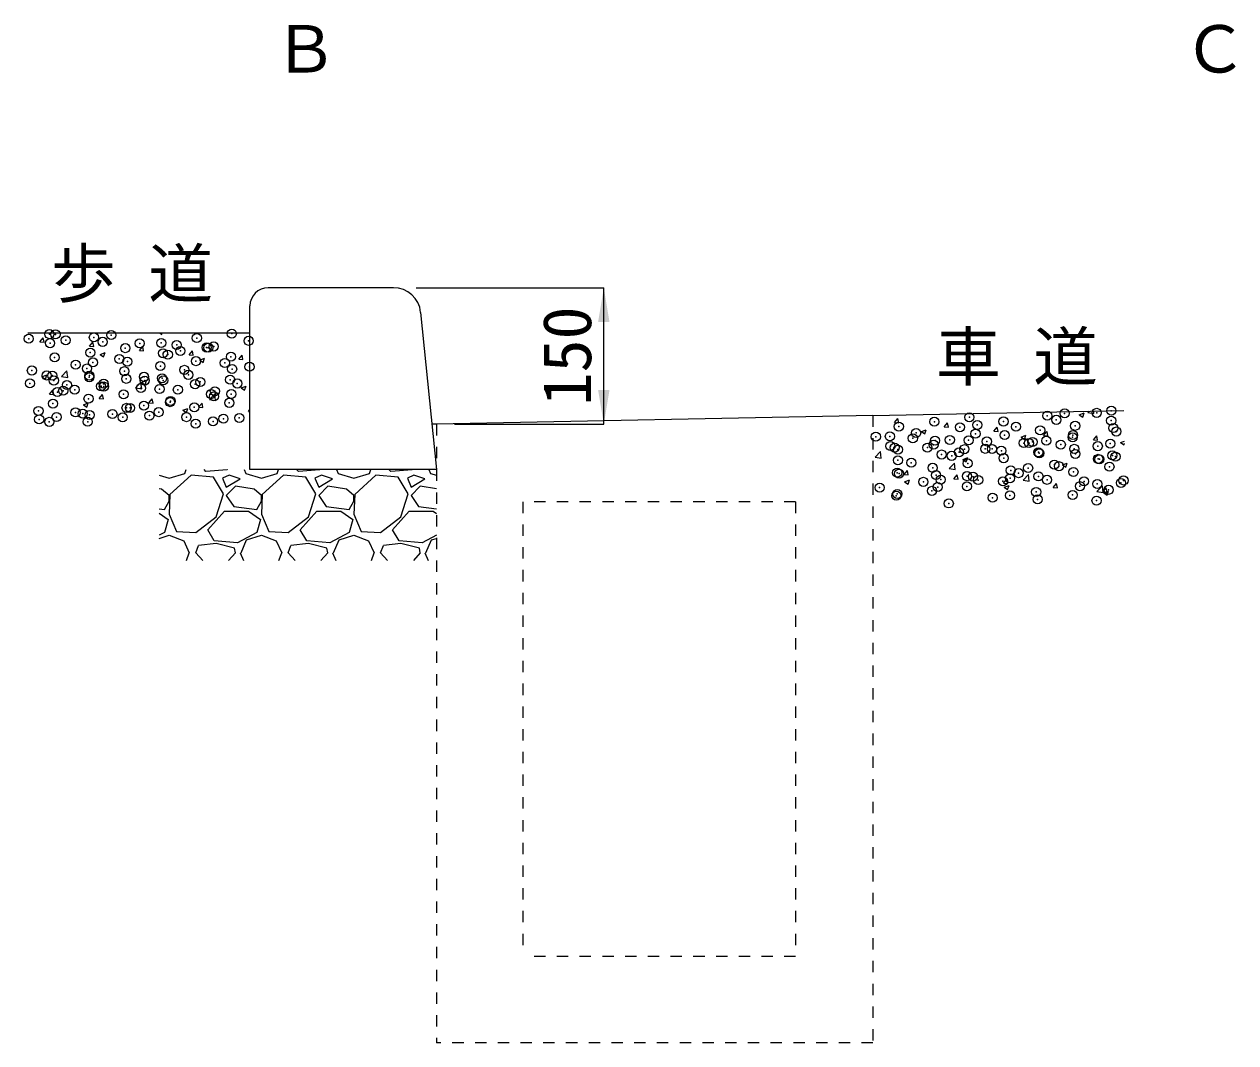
# Model space of a CAD drawing. Units: millimetres at full size, sheet at 1:20; details may follow other scales. Extents: x -237 to 17963, y -1745 to 5903.
# Drawn here: x 9582 to 10914, y 1984 to 3104 of the extents above; entities that cross this region are included whole.
import ezdxf
from ezdxf.enums import TextEntityAlignment as Align

# ---------------------------------------------------------------- set-up
doc = ezdxf.new("R2010")
doc.units = ezdxf.units.MM
doc.header["$LTSCALE"] = 20
doc.header["$PDMODE"] = 32
doc.header["$PDSIZE"] = 10
doc.linetypes.add('USER1', pattern=[1.25, 0.625, -0.625])
for name, color, linetype, lineweight in [('_0-0_', 7, 'USER1', 13), ('寸法線', 7, 'Continuous', 9), ('本体', 2, 'Continuous', 13), ('ﾊｯﾁﾝｸﾞ', 7, 'Continuous', 5)]:
    doc.layers.add(name, color=color, linetype=linetype, lineweight=lineweight)
doc.styles.add('ＭＳ ゴシック', font='')
doc.styles.get('ＭＳ ゴシック').set_extended_font_data('MS Gothic')

# ---------------------------------------------------------------- blocks, each defined once
blk = doc.blocks.new('filled_arrow')
at = {"color": 0, "linetype": 'Continuous', "lineweight": -2}
blk.add_solid([(7.5, 1.25), (0, 0), (7.5, -1.25)], dxfattribs=at)

msp = doc.modelspace()

# ---------------------------------------------------------------- linework, layer by layer
at = {"layer": '_0-0_', "color": 2}
for p, q in [((10035.51, 2664.49), (10035.51, 1984.09)), ((10515.51, 2674.09), (10515.51, 1984.09)), ((10430.51, 2579.09), (10130.51, 2579.09)), ((10130.51, 2579.09), (10130.51, 2079.09)), ((10430.51, 2579.09), (10430.51, 2079.09)), ((10430.51, 2079.09), (10130.51, 2079.09)), ((10515.51, 1984.09), (10035.51, 1984.09))]:
    msp.add_line(p, q, dxfattribs=at)
at = {"layer": '寸法線'}
for p, q in [((10013.36, 2814.49), (10219.61, 2814.49)), ((10219.61, 2664.49), (10219.61, 2814.49)), ((10055.51, 2664.49), (10219.61, 2664.49))]:
    msp.add_line(p, q, dxfattribs=at)
at = {"layer": '本体'}
for p, q in [((9988.36, 2814.49), (9850.51, 2814.49)), ((9830.51, 2614.49), (9830.51, 2794.49)), ((10018.21, 2787.47), (10035.51, 2614.49)), ((9830.51, 2764.49), (9586.27, 2764.49)), ((10515.51, 2674.09), (10791.44, 2679.61)), ((10035.51, 2664.49), (10030.51, 2664.49)), ((10515.51, 2674.09), (10035.51, 2664.49)), ((10035.51, 2614.49), (9830.51, 2614.49))]:
    msp.add_line(p, q, dxfattribs=at)
for centre, radius, start, end in [((9850.51, 2794.49), 20, 90, 180), ((9988.36, 2784.49), 30, 5.71123, 90)]:
    msp.add_arc(centre, radius, start, end, dxfattribs=at)
at = {"layer": 'ﾊｯﾁﾝｸﾞ'}
for p, q in [((9599.56, 2754.96), (9603.24, 2759.34)), ((9604.13, 2754.57), (9603.25, 2759.34)), ((9731.68, 2764.49), (9733.67, 2763.15)), ((9733.67, 2763.15), (9734.12, 2764.49)), ((9599.56, 2754.96), (9604.12, 2754.56)), ((9654.22, 2750.18), (9657.89, 2754.56)), ((9654.22, 2750.18), (9658.77, 2749.78)), ((9658.78, 2749.78), (9657.9, 2754.56)), ((9708.88, 2745.4), (9712.55, 2749.78)), ((9708.88, 2745.4), (9713.43, 2745)), ((9713.44, 2745), (9712.56, 2749.78)), ((9763.53, 2740.62), (9767.2, 2745)), ((9768.1, 2740.22), (9767.21, 2745)), ((9665.85, 2741.13), (9671.19, 2743.18)), ((9665.85, 2741.13), (9669.64, 2738.57)), ((9669.64, 2738.57), (9671.19, 2743.18)), ((9763.53, 2740.62), (9768.09, 2740.22)), ((9775.36, 2735.03), (9780.7, 2737.08)), ((9775.36, 2735.02), (9779.15, 2732.47)), ((9779.15, 2732.47), (9780.7, 2737.07)), ((9818.19, 2735.84), (9821.86, 2740.21)), ((9818.19, 2735.84), (9822.74, 2735.44)), ((9822.75, 2735.44), (9821.87, 2740.22)), ((9601.83, 2716.55), (9607.16, 2718.6)), ((9605.62, 2713.99), (9607.16, 2718.6)), ((9623.36, 2716.9), (9629.29, 2723.09)), ((9630.14, 2715.85), (9629.29, 2723.09)), ((9601.83, 2716.55), (9605.62, 2713.99)), ((9623.36, 2716.9), (9630.14, 2715.85)), ((9704.68, 2704.29), (9710.62, 2710.47)), ((9711.46, 2703.24), (9710.62, 2710.47)), ((9711.34, 2710.45), (9716.67, 2712.5)), ((9711.34, 2710.45), (9715.13, 2707.89)), ((9715.13, 2707.89), (9716.67, 2712.5)), ((9820.84, 2704.35), (9824.63, 2701.79)), ((9820.85, 2704.35), (9826.18, 2706.4)), ((9824.64, 2701.79), (9826.18, 2706.39)), ((9610.14, 2697.65), (9613.81, 2702.02)), ((9610.14, 2697.65), (9614.69, 2697.25)), ((9614.7, 2697.25), (9613.82, 2702.03)), ((9664.79, 2692.86), (9668.47, 2697.24)), ((9664.79, 2692.86), (9669.35, 2692.47)), ((9669.36, 2692.47), (9668.48, 2697.24)), ((9704.68, 2704.29), (9711.46, 2703.23)), ((9719.45, 2688.08), (9723.12, 2692.46)), ((9724.01, 2687.69), (9723.13, 2692.46)), ((9786, 2691.68), (9791.94, 2697.86)), ((9786.01, 2691.67), (9792.78, 2690.62)), ((9792.78, 2690.63), (9791.94, 2697.86)), ((9647.31, 2685.87), (9652.65, 2687.92)), ((9647.31, 2685.87), (9651.1, 2683.31)), ((9651.1, 2683.31), (9652.65, 2687.92)), ((9719.45, 2688.08), (9724, 2687.68)), ((9756.82, 2679.77), (9762.16, 2681.82)), ((9756.82, 2679.77), (9760.61, 2677.21)), ((9760.61, 2677.21), (9762.16, 2681.82)), ((9774.1, 2683.3), (9777.78, 2687.68)), ((9774.1, 2683.3), (9778.66, 2682.9)), ((9778.67, 2682.9), (9777.79, 2687.68)), ((9828.76, 2678.52), (9830.51, 2680.61)), ((9828.76, 2678.52), (9830.51, 2678.37)), ((10751.79, 2677.16), (10753.4, 2678.85)), ((10758.57, 2676.11), (10758.24, 2678.94)), ((10539.28, 2666.36), (10542.95, 2670.73)), ((10539.28, 2666.36), (10543.84, 2665.96)), ((10543.84, 2665.96), (10542.96, 2670.74)), ((10593.94, 2661.58), (10597.61, 2665.95)), ((10598.5, 2661.18), (10597.62, 2665.95)), ((10742.4, 2674.84), (10746.19, 2672.29)), ((10742.41, 2674.85), (10747.74, 2676.9)), ((10746.19, 2672.29), (10747.74, 2676.89)), ((10751.79, 2677.16), (10758.57, 2676.11)), ((10568.87, 2656.37), (10574.21, 2658.42)), ((10568.87, 2656.37), (10572.66, 2653.81)), ((10572.66, 2653.81), (10574.21, 2658.42)), ((10593.94, 2661.58), (10598.49, 2661.18)), ((10648.59, 2656.79), (10652.26, 2661.17)), ((10648.59, 2656.79), (10653.15, 2656.39)), ((10653.15, 2656.4), (10652.27, 2661.17)), ((10678.38, 2650.27), (10683.72, 2652.32)), ((10682.17, 2647.71), (10683.71, 2652.32)), ((10703.25, 2652.01), (10706.92, 2656.39)), ((10703.25, 2652.01), (10707.8, 2651.61)), ((10707.81, 2651.61), (10706.93, 2656.39)), ((10757.9, 2647.23), (10761.58, 2651.61)), ((10762.46, 2646.83), (10761.58, 2651.61)), ((10678.38, 2650.27), (10682.17, 2647.71)), ((10757.9, 2647.23), (10762.46, 2646.83)), ((10787.89, 2644.17), (10792.12, 2645.79)), ((10787.89, 2644.16), (10791.68, 2641.61)), ((10791.68, 2641.61), (10792.17, 2643.08)), ((10517.92, 2628.16), (10523.85, 2634.35)), ((10517.92, 2628.16), (10524.7, 2627.11)), ((10524.7, 2627.11), (10523.86, 2634.35)), ((10614.35, 2625.69), (10618.14, 2623.13)), ((10614.36, 2625.69), (10619.69, 2627.74)), ((10618.14, 2623.13), (10619.69, 2627.74)), ((9758.76, 2610.33), (9760.24, 2614.49)), ((9782.13, 2612.36), (9780.18, 2614.49)), ((9805.49, 2614.4), (9782.13, 2612.36)), ((9805.57, 2614.49), (9805.49, 2614.4)), ((9824.03, 2614.49), (9825.81, 2610.33)), ((9860.36, 2610.33), (9861.84, 2614.49)), ((9883.73, 2612.36), (9881.78, 2614.49)), ((9907.09, 2614.4), (9883.73, 2612.36)), ((9907.17, 2614.49), (9907.09, 2614.4)), ((9925.63, 2614.49), (9927.41, 2610.33)), ((9961.96, 2610.33), (9963.44, 2614.49)), ((9985.33, 2612.36), (9983.38, 2614.49)), ((10008.69, 2614.4), (9985.33, 2612.36)), ((10008.77, 2614.49), (10008.69, 2614.4)), ((10027.23, 2614.49), (10029.01, 2610.33)), ((10549.85, 2609.04), (10553.53, 2613.42)), ((10554.42, 2608.64), (10553.53, 2613.42)), ((10599.24, 2615.55), (10605.18, 2621.74)), ((10599.24, 2615.55), (10606.02, 2614.5)), ((10606.02, 2614.5), (10605.18, 2621.74)), ((10723.86, 2619.59), (10729.2, 2621.64)), ((10723.86, 2619.59), (10727.65, 2617.03)), ((10727.65, 2617.03), (10729.2, 2621.64)), ((9730.51, 2608.48), (9741.49, 2605.25)), ((9741.49, 2605.25), (9758.76, 2610.33)), ((9765.87, 2608.3), (9742.5, 2586.96)), ((9790.25, 2606.27), (9765.87, 2608.3)), ((9801.43, 2587.98), (9790.25, 2606.27)), ((9807.53, 2608.3), (9800.41, 2605.25)), ((9800.41, 2605.25), (9804.48, 2595.09)), ((9804.48, 2595.09), (9819.72, 2604.24)), ((9819.72, 2604.24), (9807.53, 2608.3)), ((9825.81, 2610.33), (9843.09, 2605.25)), ((9843.09, 2605.25), (9860.36, 2610.33)), ((9867.47, 2608.3), (9844.1, 2586.96)), ((9891.85, 2606.27), (9867.47, 2608.3)), ((9903.03, 2587.98), (9891.85, 2606.27)), ((9909.13, 2608.3), (9902.01, 2605.25)), ((9902.01, 2605.25), (9906.08, 2595.09)), ((9906.08, 2595.09), (9921.32, 2604.24)), ((9921.32, 2604.24), (9909.13, 2608.3)), ((9927.41, 2610.33), (9944.69, 2605.25)), ((9944.69, 2605.25), (9961.96, 2610.33)), ((9969.07, 2608.3), (9945.7, 2586.96)), ((9993.45, 2606.27), (9969.07, 2608.3)), ((10004.63, 2587.98), (9993.45, 2606.27)), ((10010.73, 2608.3), (10003.61, 2605.25)), ((10003.61, 2605.25), (10007.68, 2595.09)), ((10007.68, 2595.09), (10022.92, 2604.24)), ((10022.92, 2604.24), (10010.73, 2608.3)), ((10029.01, 2610.33), (10035.51, 2608.42)), ((10549.85, 2609.04), (10554.41, 2608.64)), ((10550.33, 2601.12), (10555.67, 2603.17)), ((10550.33, 2601.11), (10554.12, 2598.56)), ((10554.12, 2598.56), (10555.66, 2603.16)), ((10604.51, 2604.26), (10608.18, 2608.64)), ((10604.51, 2604.26), (10609.06, 2603.86)), ((10609.07, 2603.86), (10608.19, 2608.64)), ((10659.16, 2599.48), (10662.84, 2603.85)), ((10659.16, 2599.48), (10663.72, 2599.08)), ((10663.73, 2599.08), (10662.84, 2603.86)), ((10680.57, 2602.94), (10686.5, 2609.12)), ((10680.57, 2602.93), (10687.34, 2601.88)), ((10687.34, 2601.89), (10686.5, 2609.12)), ((10713.82, 2594.69), (10717.49, 2599.07)), ((10718.38, 2594.3), (10717.5, 2599.07)), ((9733.36, 2593.06), (9730.51, 2593.49)), ((9741.49, 2585.95), (9733.36, 2593.06)), ((9742.5, 2586.96), (9741.49, 2565.63)), ((9741.49, 2579.85), (9741.49, 2585.95)), ((9793.3, 2562.58), (9801.43, 2587.98)), ((9814.64, 2596.11), (9804.48, 2585.95)), ((9804.48, 2585.95), (9812.61, 2573.76)), ((9834.96, 2593.06), (9814.64, 2596.11)), ((9843.09, 2585.95), (9834.96, 2593.06)), ((9844.1, 2586.96), (9843.09, 2565.63)), ((9843.09, 2579.85), (9843.09, 2585.95)), ((9894.9, 2562.58), (9903.03, 2587.98)), ((9916.24, 2596.11), (9906.08, 2585.95)), ((9906.08, 2585.95), (9914.21, 2573.76)), ((9936.56, 2593.06), (9916.24, 2596.11)), ((9944.69, 2585.95), (9936.56, 2593.06)), ((9945.7, 2586.96), (9944.69, 2565.63)), ((9944.69, 2579.85), (9944.69, 2585.95)), ((9996.5, 2562.58), (10004.63, 2587.98)), ((10017.84, 2596.11), (10007.68, 2585.95)), ((10007.68, 2585.95), (10015.81, 2573.76)), ((10035.51, 2593.46), (10017.84, 2596.11)), ((10659.84, 2595.01), (10665.17, 2597.06)), ((10659.84, 2595.01), (10663.63, 2592.45)), ((10663.63, 2592.45), (10665.17, 2597.06)), ((10713.82, 2594.69), (10718.37, 2594.3)), ((10761.89, 2590.32), (10767.82, 2596.51)), ((10761.89, 2590.32), (10768.67, 2589.27)), ((10768.67, 2589.27), (10767.83, 2596.51)), ((10768.48, 2589.91), (10772.15, 2594.29)), ((10768.48, 2589.91), (10773.03, 2589.51)), ((10769.35, 2588.91), (10774.68, 2590.96)), ((10769.35, 2588.91), (10773.14, 2586.35)), ((10773.04, 2589.52), (10772.15, 2594.29)), ((10773.14, 2586.35), (10774.68, 2590.96)), ((9730.51, 2571.42), (9736.41, 2570.71)), ((9736.41, 2570.71), (9741.49, 2579.85)), ((9812.61, 2573.76), (9838.01, 2570.71)), ((9838.01, 2570.71), (9843.09, 2579.85)), ((9914.21, 2573.76), (9939.61, 2570.71)), ((9939.61, 2570.71), (9944.69, 2579.85)), ((10015.81, 2573.76), (10035.51, 2571.39)), ((9730.51, 2566.43), (9740.47, 2559.53)), ((9740.47, 2559.53), (9736.41, 2545.31)), ((9741.49, 2565.63), (9749.61, 2546.32)), ((9770.95, 2545.31), (9793.3, 2562.58)), ((9784.16, 2548.36), (9802.45, 2568.68)), ((9802.45, 2568.68), (9828.86, 2568.68)), ((9828.86, 2568.68), (9842.07, 2559.53)), ((9842.07, 2559.53), (9838.01, 2545.31)), ((9843.09, 2565.63), (9851.21, 2546.32)), ((9872.55, 2545.31), (9894.9, 2562.58)), ((9885.76, 2548.36), (9904.05, 2568.68)), ((9904.05, 2568.68), (9930.46, 2568.68)), ((9930.46, 2568.68), (9943.67, 2559.53)), ((9943.67, 2559.53), (9939.61, 2545.31)), ((9944.69, 2565.63), (9952.81, 2546.32)), ((9974.15, 2545.31), (9996.5, 2562.58)), ((9987.36, 2548.36), (10005.65, 2568.68)), ((10005.65, 2568.68), (10032.06, 2568.68)), ((10032.06, 2568.68), (10035.51, 2566.29)), ((9736.41, 2545.31), (9730.51, 2542.22)), ((9749.61, 2546.32), (9770.95, 2545.31)), ((9791.27, 2536.16), (9784.16, 2548.36)), ((9838.01, 2545.31), (9816.67, 2534.13)), ((9851.21, 2546.32), (9872.55, 2545.31)), ((9892.87, 2536.16), (9885.76, 2548.36)), ((9939.61, 2545.31), (9918.27, 2534.13)), ((9952.81, 2546.32), (9974.15, 2545.31)), ((9994.47, 2536.16), (9987.36, 2548.36)), ((9730.51, 2538.83), (9741.49, 2542.26)), ((9741.49, 2542.26), (9757.74, 2536.16)), ((9757.74, 2536.16), (9763.84, 2522.96)), ((9793.3, 2533.12), (9774, 2531.08)), ((9816.67, 2534.13), (9791.27, 2536.16)), ((9813.62, 2528.04), (9793.3, 2533.12)), ((9820.73, 2522.96), (9826.83, 2537.18)), ((9826.83, 2537.18), (9843.09, 2542.26)), ((9843.09, 2542.26), (9859.34, 2536.16)), ((9859.34, 2536.16), (9865.44, 2522.96)), ((9894.9, 2533.12), (9875.6, 2531.08)), ((9918.27, 2534.13), (9892.87, 2536.16)), ((9915.22, 2528.04), (9894.9, 2533.12)), ((9922.33, 2522.96), (9928.43, 2537.18)), ((9928.43, 2537.18), (9944.69, 2542.26)), ((9944.69, 2542.26), (9960.94, 2536.16)), ((9960.94, 2536.16), (9967.04, 2522.96)), ((9996.5, 2533.12), (9977.2, 2531.08)), ((10019.87, 2534.13), (9994.47, 2536.16)), ((10016.82, 2528.04), (9996.5, 2533.12)), ((10035.51, 2542.33), (10019.87, 2534.13)), ((10023.93, 2522.96), (10030.03, 2537.18)), ((10030.03, 2537.18), (10035.51, 2538.89)), ((9760.81, 2514.49), (9763.84, 2522.96)), ((9770.95, 2522.96), (9774, 2531.08)), ((9778.72, 2514.49), (9770.95, 2522.96)), ((9814.64, 2522.96), (9807.02, 2514.49)), ((9814.64, 2522.96), (9813.62, 2528.04)), ((9819.72, 2522.96), (9823.35, 2514.49)), ((9862.41, 2514.49), (9865.44, 2522.96)), ((9872.55, 2522.96), (9875.6, 2531.08)), ((9880.32, 2514.49), (9872.55, 2522.96)), ((9916.24, 2522.96), (9908.62, 2514.49)), ((9916.24, 2522.96), (9915.22, 2528.04)), ((9921.32, 2522.96), (9924.95, 2514.49)), ((9964.01, 2514.49), (9967.04, 2522.96)), ((9974.15, 2522.96), (9977.2, 2531.08)), ((9981.92, 2514.49), (9974.15, 2522.96)), ((10017.84, 2522.96), (10010.22, 2514.49)), ((10017.84, 2522.96), (10016.82, 2528.04)), ((10022.92, 2522.96), (10026.55, 2514.49))]:
    msp.add_line(p, q, dxfattribs=at)
for p in [(9587.3, 2758.48), (9610.03, 2763.51), (9610.75, 2753.58), (9616.68, 2763.23), (9627.98, 2756.76), (9658.88, 2759.92), (9668.65, 2755.04), (9677.95, 2762.43), (9709.33, 2753.33), (9732.94, 2753.82), (9772.07, 2759.19), (9810.55, 2764.07), (9829.08, 2756.19), (9654.88, 2743.23), (9693.36, 2748.11), (9734.89, 2742.51), (9740.2, 2740.93), (9750.01, 2751.61), (9753.97, 2745.02), (9782.83, 2748.82), (9784.64, 2748.56), (9790.68, 2749.89), (9615.75, 2737.87), (9638.83, 2729.86), (9657.91, 2732.37), (9686.77, 2736.17), (9695.76, 2733.3), (9732.02, 2728.46), (9771.14, 2733.82), (9802.9, 2731.83), (9809.63, 2738.7), (9829.98, 2727.61), (9590.71, 2723.53), (9606.88, 2718.05), (9613.14, 2717.83), (9651.32, 2725.67), (9653.81, 2716.11), (9653.95, 2717.87), (9692.44, 2722.74), (9694.49, 2714.39), (9714.02, 2716.57), (9733.92, 2714.96), (9735.17, 2712.67), (9758.46, 2724.2), (9762.78, 2718.76), (9808.7, 2713.33), (9810.9, 2725.1), (9588.53, 2709.31), (9614.83, 2712.5), (9618.79, 2699.81), (9625.14, 2701.32), (9629.2, 2707.59), (9637.86, 2702.32), (9666.72, 2706.12), (9669.58, 2708.94), (9669.88, 2705.87), (9710.56, 2704.15), (9714.85, 2712.45), (9731.09, 2703.09), (9751.24, 2702.43), (9770.21, 2708.46), (9775.85, 2710.95), (9791.91, 2700.72), (9816.52, 2709.23), (9613.9, 2687.13), (9653.02, 2692.5), (9691.51, 2697.38), (9742.73, 2688.71), (9743.12, 2689.9), (9787.56, 2697.53), (9790.86, 2695.05), (9807.78, 2687.97), (9809.93, 2697.56), (9597.98, 2679.09), (9638.65, 2677.37), (9646.68, 2676.06), (9654.24, 2674.65), (9679.33, 2675.66), (9694.8, 2682.4), (9698.68, 2682.28), (9713.88, 2684.91), (9720.01, 2673.94), (9730.16, 2677.72), (9769.29, 2683.09), (10707.19, 2673.78), (10726.27, 2676.29), (10761.62, 2676.9), (10777.62, 2679.25), (9598.74, 2669.75), (9609.8, 2667.02), (9617.82, 2672.26), (9652.1, 2667.13), (9690.58, 2672.01), (9760.69, 2672.22), (9770.81, 2664.99), (9789.89, 2667.5), (9801.36, 2670.5), (9818.75, 2671.3), (10544.01, 2661.85), (10583.13, 2667.22), (10611.13, 2661.13), (10621.62, 2672.1), (10630.21, 2663.64), (10659.07, 2667.44), (10672.74, 2661.64), (10717.18, 2669.27), (10737.89, 2662.69), (10777.46, 2668.4), (10779.88, 2660.17), (10518.71, 2650.63), (10534.15, 2651), (10559.39, 2648.91), (10563.01, 2654.8), (10583.86, 2646.39), (10600.07, 2647.19), (10620.7, 2646.73), (10628.3, 2654.02), (10660.27, 2652.45), (10699.4, 2657.81), (10706.22, 2646.23), (10735.08, 2650.03), (10735.44, 2652.54), (10783.21, 2656.37), (10534.78, 2640.39), (10539.42, 2638.76), (10543.08, 2636.49), (10575.46, 2638.67), (10582.21, 2641.85), (10610.16, 2633.59), (10616.14, 2636.95), (10639.02, 2637.39), (10640.75, 2645.47), (10646.56, 2637.28), (10656.81, 2635.23), (10681.42, 2643.75), (10687.15, 2643.72), (10691, 2644.91), (10697.49, 2633.52), (10722.1, 2642.03), (10736.96, 2637.32), (10762.78, 2640.31), (10776.54, 2643.04), (10542.96, 2624.74), (10557.68, 2622.03), (10591.09, 2631.08), (10602.12, 2629.66), (10619.77, 2621.37), (10659.35, 2627.08), (10698.47, 2632.44), (10715.04, 2619.98), (10738.17, 2631.8), (10763.16, 2626.32), (10764.54, 2625.87), (10778.84, 2630.08), (10782.24, 2628.83), (10542.16, 2611.12), (10544.23, 2610.17), (10581.28, 2616.49), (10584.91, 2608.46), (10618.98, 2607.33), (10625.59, 2606.74), (10667.1, 2613.67), (10675.66, 2610.62), (10686.18, 2616.18), (10697.54, 2607.08), (10720.1, 2618.25), (10736.03, 2611.96), (10775.61, 2617.67), (10522.92, 2594.69), (10571.04, 2601.02), (10586.78, 2595.36), (10590.12, 2603.53), (10618.84, 2596), (10631.22, 2602.99), (10658.42, 2601.71), (10666.26, 2605.02), (10706.94, 2603.3), (10743.11, 2596.26), (10747.62, 2601.58), (10762.19, 2598.77), (10788.29, 2599.86), (10791.05, 2602.57), (10541.23, 2585.76), (10542.35, 2587.73), (10580.35, 2591.12), (10647.05, 2583.61), (10666.13, 2586.13), (10694.99, 2589.93), (10696.62, 2581.71), (10735.11, 2586.59), (10761.39, 2580.41), (10774.68, 2592.3), (10598.93, 2577.28)]:
    msp.add_point(p, dxfattribs=at)

# ---------------------------------------------------------------- block references
at = {"layer": '寸法線', "xscale": 5, "yscale": 5}
for p, rotation in [((10219.61, 2814.49), 270), ((10219.61, 2664.49), 90)]:
    msp.add_blockref('filled_arrow', p, dxfattribs=dict(at, rotation=rotation))

# ---------------------------------------------------------------- texts
at = {"layer": '_0-0_', "style": 'ＭＳ ゴシック'}
for s, p in [('Ｃ', (10855.94, 3035.5)), ('Ｂ', (9855.94, 3035.5)), ('歩 道', (9611.93, 2788.5)), ('車 道', (10584.86, 2697.14))]:
    msp.add_text(s, height=52.22, dxfattribs=at).set_placement(p, align=Align.BOTTOM_LEFT)
at = {"layer": '寸法線', "style": 'ＭＳ ゴシック'}
msp.add_text('150', height=53.4, rotation=90, dxfattribs=at).set_placement((10178.99, 2739.49), align=Align.MIDDLE_CENTER)

doc.saveas('drawing.dxf')
